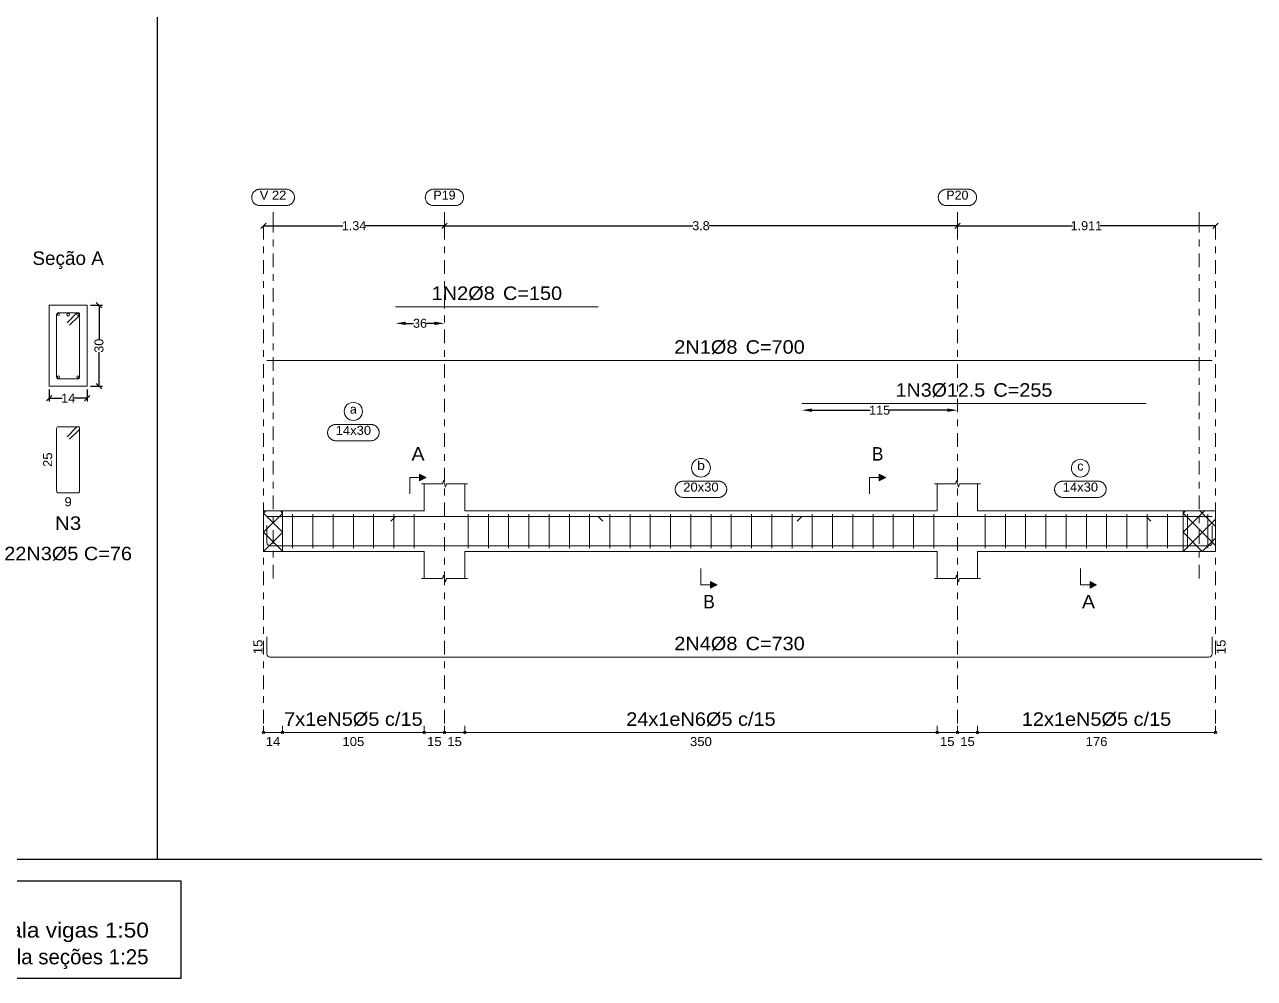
# Model space of a CAD drawing. Header units: centimetres. Extents: x 3194 to 3278, y -951 to -517.
# Drawn here: x 3237.78 to 3256, y -563.27 to -549.13 of the extents above; entities that cross this region are included whole.
import ezdxf
from ezdxf.enums import TextEntityAlignment as Align

# ---------------------------------------------------------------- set-up
doc = ezdxf.new("R2010")
doc.units = ezdxf.units.CM
doc.linetypes.add('CYPE_RAYAPUNTO', pattern=[0.4125, 0.2025, -0.105, 0, -0.105])
for name, color, linetype, lineweight in [('ARM_LONGITUDINAL_Ø10', 33, 'Continuous', 9), ('ARM_LONGITUDINAL_Ø12_5', 34, 'Continuous', 9), ('ARM_LONGITUDINAL_Ø8', 32, 'Continuous', 9), ('ARM_TRANSVERSAL_Ø5', 120, 'Continuous', 9), ('ELE_ARM_TRANS_TXT_EST', 7, 'Continuous', 9), ('ELE_CONT_NOS', 7, 'Continuous', 9), ('ELE_CONT_VIG_CONCRETO', 7, 'Continuous', 9), ('ELE_COT_COMPRIMENTO_PROJETADO', 8, 'Continuous', 0), ('ELE_COT_COT_ANCORAGENS', 8, 'Continuous', 0), ('ELE_COT_COT_ARM', 8, 'Continuous', 0), ('ELE_COT_COT_EST', 8, 'Continuous', 0), ('ELE_COT_COT_LIN_APOIOS', 8, 'CYPE_RAYAPUNTO', 0), ('ELE_COT_TEXTOS_ESTRIBOS', 8, 'Continuous', 0), ('ELE_REF_COT_LIN_AUX_COTA', 8, 'CYPE_RAYAPUNTO', 9), ('ELE_REF_LINHAS_MARCAS_PLANTA', 8, 'Continuous', 9), ('ELE_REF_MARCAS_PLANTA', 8, 'Continuous', 9), ('ELE_REF_REF_ESCALA', 3, 'Continuous', 9), ('ELE_REF_REF_NOME', 8, 'Continuous', 9), ('ELE_REF_REF_REFERENCIA', 8, 'Continuous', 9), ('ELE_REF_TEXTO_REF_NOME', 8, 'Continuous', 9), ('ELE_REF_TEXTO_REF_REFERENCIA', 8, 'Continuous', 9), ('POR_ARM_LONG_ARM_TEXTOS', 7, 'Continuous', 9), ('POR_ARM_LONG_TXT_COMP', 7, 'Continuous', 9), ('SEC_CONT_VIG_CONCRETO_CORTE', 7, 'Continuous', 9), ('SEC_COTAS_SEC_DIM_VIGA', 8, 'Continuous', 0), ('SEC_COTAS_TEXTOS_DETALHE_ESTRIBOS', 8, 'Continuous', 0), ('SEC_REF_TXT_NOMES', 2, 'Continuous', 9), ('SEC_REF_TXT_POSICOES_ARM_ESTRIBOS', 7, 'Continuous', 9)]:
    doc.layers.add(name, color=color, linetype=linetype, lineweight=lineweight)
doc.layers.add('COTA CYPE', color=31, linetype='Continuous')
doc.styles.add('CYPETXT', font='arial.ttf', dxfattribs={"height": 0.2})
doc.styles.add('CYPETXT_0.2', font='arial.ttf', dxfattribs={"height": 0.133333})
doc.dimstyles.new('cype_arrow', dxfattribs={"dimtxt": 0.18, "dimasz": 0.15, "dimexe": 0.05, "dimexo": 0.05, "dimgap": 0, "dimtad": 0, "dimdec": 4, "dimzin": 0, "dimdsep": 46, "dimtxsty": 'CYPETXT_0.2', "dimcen": 0.09, "dimadec": 0, "dimazin": 0, "dimtfac": 1, "dimtdec": 4, "dimtofl": 0, "dimtmove": 2, "dimatfit": 3, "dimfxl": 1, "dimtolj": 1, "dimtzin": 0, "dimarcsym": 0})
doc.dimstyles.new('cype_oblique', dxfattribs={"dimtxt": 0.18, "dimasz": 0.18, "dimexe": 0.05, "dimexo": 0.05, "dimgap": 0, "dimtad": 0, "dimdec": 4, "dimzin": 0, "dimdsep": 46, "dimtxsty": 'CYPETXT_0.2', "dimblk": 'OBLIQUE', "dimtsz": 0.04, "dimcen": 0.09, "dimadec": 0, "dimazin": 0, "dimtfac": 1, "dimtdec": 4, "dimtofl": 0, "dimtmove": 2, "dimatfit": 3, "dimfxl": 1, "dimtolj": 1, "dimtzin": 0, "dimarcsym": 0})

# ---------------------------------------------------------------- blocks, each defined once
blk = doc.blocks.new('*D1171')
at = {"layer": 'Defpoints', "color": 0, "transparency": 16777216}
for p in [(3238.143, -554.492), (3238.703, -554.492), (3238.703, -554.669)]:
    blk.add_point(p, dxfattribs=at)
at = {"layer": 'SEC_COTAS_SEC_DIM_VIGA', "color": 0, "lineweight": -2, "transparency": 16777216}
for p, q in [((3238.103, -554.709), (3238.183, -554.629)), ((3238.143, -554.542), (3238.143, -554.719)), ((3238.143, -554.669), (3238.334, -554.669)), ((3238.703, -554.669), (3238.512, -554.669)), ((3238.663, -554.709), (3238.743, -554.629)), ((3238.703, -554.542), (3238.703, -554.719))]:
    blk.add_line(p, q, dxfattribs=at)
at = {"layer": 'SEC_COTAS_SEC_DIM_VIGA', "color": 0, "transparency": 16777216, "insert": (3238.423, -554.669), "char_height": 0.1333, "attachment_point": 5, "style": 'CYPETXT_0.2'}
blk.add_mtext('\\A1;14', dxfattribs=at)
blk = doc.blocks.new('_OBLIQUE')
at = {"color": 0, "linetype": 'ByBlock'}
blk.add_line((-0.5, -0.5), (0.5, 0.5), dxfattribs=at)
blk = doc.blocks.new('*D1172')
at = {"layer": 'Defpoints', "color": 0, "transparency": 16777216}
for p in [(3238.703, -553.292), (3238.88, -553.292), (3238.703, -554.492)]:
    blk.add_point(p, dxfattribs=at)
at = {"layer": 'SEC_COTAS_SEC_DIM_VIGA', "color": 0, "lineweight": -2, "transparency": 16777216}
for p, q in [((3238.753, -553.292), (3238.93, -553.292)), ((3238.92, -553.332), (3238.84, -553.252)), ((3238.88, -553.292), (3238.88, -553.797)), ((3238.88, -554.492), (3238.88, -553.987)), ((3238.753, -554.492), (3238.93, -554.492)), ((3238.92, -554.532), (3238.84, -554.452))]:
    blk.add_line(p, q, dxfattribs=at)
at = {"layer": 'SEC_COTAS_SEC_DIM_VIGA', "color": 0, "transparency": 16777216, "insert": (3238.88, -553.892), "char_height": 0.1333, "attachment_point": 5, "rotation": 90, "style": 'CYPETXT_0.2'}
blk.add_mtext('\\A1;30', dxfattribs=at)
blk = doc.blocks.new('*D1177')
at = {"layer": 'Defpoints', "color": 0, "transparency": 16777216}
for p in [(3241.319, -552.114), (3241.319, -552.114), (3243.999, -552.114)]:
    blk.add_point(p, dxfattribs=at)
at = {"layer": 'ELE_COT_COMPRIMENTO_PROJETADO', "color": 0, "lineweight": -2, "transparency": 16777216}
for p, q in [((3241.279, -552.154), (3241.359, -552.074)), ((3241.319, -552.114), (3242.492, -552.114)), ((3243.999, -552.114), (3242.826, -552.114)), ((3243.959, -552.154), (3244.039, -552.074))]:
    blk.add_line(p, q, dxfattribs=at)
at = {"layer": 'ELE_COT_COMPRIMENTO_PROJETADO', "color": 0, "transparency": 16777216, "insert": (3242.659, -552.114), "char_height": 0.1333, "attachment_point": 5, "style": 'CYPETXT_0.2'}
blk.add_mtext('\\A1;1.34', dxfattribs=at)
blk = doc.blocks.new('*D1178')
at = {"layer": 'Defpoints', "color": 0, "transparency": 16777216}
for p in [(3243.999, -552.114), (3243.999, -552.114), (3251.599, -552.114)]:
    blk.add_point(p, dxfattribs=at)
at = {"layer": 'ELE_COT_COMPRIMENTO_PROJETADO', "color": 0, "lineweight": -2, "transparency": 16777216}
for p, q in [((3243.959, -552.154), (3244.039, -552.074)), ((3243.999, -552.114), (3247.677, -552.114)), ((3251.599, -552.114), (3247.92, -552.114)), ((3251.559, -552.154), (3251.639, -552.074))]:
    blk.add_line(p, q, dxfattribs=at)
at = {"layer": 'ELE_COT_COMPRIMENTO_PROJETADO', "color": 0, "transparency": 16777216, "insert": (3247.799, -552.114), "char_height": 0.1333, "attachment_point": 5, "style": 'CYPETXT_0.2'}
blk.add_mtext('\\A1;3.8', dxfattribs=at)
blk = doc.blocks.new('*D1179')
at = {"layer": 'Defpoints', "color": 0, "transparency": 16777216}
for p in [(3251.599, -552.114), (3251.599, -552.114), (3255.422, -552.114)]:
    blk.add_point(p, dxfattribs=at)
at = {"layer": 'ELE_COT_COMPRIMENTO_PROJETADO', "color": 0, "lineweight": -2, "transparency": 16777216}
for p, q in [((3251.559, -552.154), (3251.639, -552.074)), ((3251.599, -552.114), (3253.305, -552.114)), ((3255.422, -552.114), (3253.716, -552.114)), ((3255.382, -552.154), (3255.462, -552.074))]:
    blk.add_line(p, q, dxfattribs=at)
at = {"layer": 'ELE_COT_COMPRIMENTO_PROJETADO', "color": 0, "transparency": 16777216, "insert": (3253.51, -552.114), "char_height": 0.1333, "attachment_point": 5, "style": 'CYPETXT_0.2'}
blk.add_mtext('\\A1;1.911', dxfattribs=at)
blk = doc.blocks.new('*D1285')
at = {"layer": 'Defpoints', "color": 0, "transparency": 16777216}
for p in [(3243.275, -553.56), (3243.999, -553.56), (3243.999, -553.56)]:
    blk.add_point(p, dxfattribs=at)
at = {"layer": 'ELE_COT_COT_ARM', "color": 0, "lineweight": -2, "transparency": 16777216}
for p, q in [((3243.425, -553.56), (3243.542, -553.56)), ((3243.849, -553.56), (3243.732, -553.56))]:
    blk.add_line(p, q, dxfattribs=at)
at = {"layer": 'ELE_COT_COT_ARM', "color": 0, "transparency": 16777216}
for points in [[(3243.425, -553.535), (3243.425, -553.585), (3243.275, -553.56)], [(3243.849, -553.535), (3243.849, -553.585), (3243.999, -553.56)]]:
    blk.add_solid(points, dxfattribs=at)
at = {"layer": 'ELE_COT_COT_ARM', "color": 0, "transparency": 16777216, "insert": (3243.637, -553.56), "char_height": 0.1333, "attachment_point": 5, "style": 'CYPETXT_0.2'}
blk.add_mtext('\\A1;36', dxfattribs=at)
blk = doc.blocks.new('*D1286')
at = {"layer": 'Defpoints', "color": 0, "transparency": 16777216}
for p in [(3249.296, -554.847), (3251.599, -554.847), (3251.599, -554.847)]:
    blk.add_point(p, dxfattribs=at)
at = {"layer": 'ELE_COT_COT_ARM', "color": 0, "lineweight": -2, "transparency": 16777216}
for p, q in [((3249.446, -554.847), (3250.306, -554.847)), ((3251.449, -554.847), (3250.589, -554.847))]:
    blk.add_line(p, q, dxfattribs=at)
at = {"layer": 'ELE_COT_COT_ARM', "color": 0, "transparency": 16777216}
for points in [[(3249.446, -554.822), (3249.446, -554.872), (3249.296, -554.847)], [(3251.449, -554.822), (3251.449, -554.872), (3251.599, -554.847)]]:
    blk.add_solid(points, dxfattribs=at)
at = {"layer": 'ELE_COT_COT_ARM', "color": 0, "transparency": 16777216, "insert": (3250.447, -554.847), "char_height": 0.1333, "attachment_point": 5, "style": 'CYPETXT_0.2'}
blk.add_mtext('\\A1;115', dxfattribs=at)

msp = doc.modelspace()

# ---------------------------------------------------------------- hatches: boundary and pattern name
at = {"layer": 'ELE_REF_LINHAS_MARCAS_PLANTA'}
for points in [[(3243.63097, -555.8923), (3243.63097, -555.7963), (3243.72697, -555.8443)], [(3250.44123, -555.8923), (3250.44123, -555.7963), (3250.53723, -555.8443)], [(3247.94294, -557.3863), (3247.94294, -557.4823), (3248.03894, -557.4343)], [(3253.56514, -557.3863), (3253.56514, -557.4823), (3253.66114, -557.4343)]]:
    msp.add_hatch(color=256, dxfattribs=at).paths.add_polyline_path(points)

# ---------------------------------------------------------------- linework, layer by layer
for p, q in [((3239.74411, -547.32557), (3239.74411, -561.49914)), ((3196.8194, -561.49914), (3259.9194, -561.49914))]:
    msp.add_line(p, q)
at = {"layer": 'ARM_LONGITUDINAL_Ø10'}
msp.add_circle((3238.4226, -553.43198), 0.02, dxfattribs=at)
at = {"layer": 'ARM_LONGITUDINAL_Ø12_5'}
for p, q in [((3249.29552, -556.4213), (3249.22481, -556.49201)), ((3254.39552, -556.4213), (3254.46623, -556.49201))]:
    msp.add_line(p, q, dxfattribs=at)
for points in [[(3249.29552, -554.74691), (3254.39552, -554.74691)], [(3249.29552, -556.4213), (3254.39552, -556.4213)]]:
    msp.add_lwpolyline(points, dxfattribs=at)
at = {"layer": 'ARM_LONGITUDINAL_Ø8'}
for p, q in [((3243.27499, -556.4213), (3243.20428, -556.49201)), ((3246.27499, -556.4213), (3246.3457, -556.49201))]:
    msp.add_line(p, q, dxfattribs=at)
for points in [[(3243.27499, -553.31365), (3246.27499, -553.31365)], [(3255.37171, -554.10989), (3241.36894, -554.10989)], [(3255.37171, -556.4213), (3241.36894, -556.4213)], [(3243.27499, -556.4213), (3246.27499, -556.4213)], [(3255.37171, -556.5573), (3255.37171, -556.8093), (3255.36806, -556.82767), (3255.35765, -556.84324), (3255.34208, -556.85365), (3255.32371, -556.8573), (3241.41694, -556.8573), (3241.39857, -556.85365), (3241.383, -556.84324), (3241.37259, -556.82767), (3241.36894, -556.8093), (3241.36894, -556.5573)], [(3255.37171, -558.2043), (3255.37171, -558.4563), (3255.36806, -558.47467), (3255.35765, -558.49024), (3255.34208, -558.50065), (3255.32371, -558.5043), (3241.41694, -558.5043), (3241.39857, -558.50065), (3241.383, -558.49024), (3241.37259, -558.47467), (3241.36894, -558.4563), (3241.36894, -558.2043)]]:
    msp.add_lwpolyline(points, dxfattribs=at)
for centre in [(3238.2786, -553.42798), (3238.5666, -553.42798), (3238.2786, -554.35598), (3238.5666, -554.35598)]:
    msp.add_circle(centre, 0.016, dxfattribs=at)
at = {"layer": 'ARM_TRANSVERSAL_Ø5'}
for p, q in [((3241.74894, -556.3893), (3241.74894, -556.8893)), ((3242.04894, -556.3893), (3242.04894, -556.8893)), ((3242.34894, -556.3893), (3242.34894, -556.8893)), ((3242.64894, -556.3893), (3242.64894, -556.8893)), ((3242.94894, -556.3893), (3242.94894, -556.8893)), ((3243.24894, -556.3893), (3243.24894, -556.8893)), ((3243.54894, -556.3893), (3243.54894, -556.8893)), ((3244.34894, -556.3893), (3244.34894, -556.8893)), ((3244.64894, -556.3893), (3244.64894, -556.8893)), ((3244.94894, -556.3893), (3244.94894, -556.8893)), ((3245.24894, -556.3893), (3245.24894, -556.8893)), ((3245.54894, -556.3893), (3245.54894, -556.8893)), ((3245.84894, -556.3893), (3245.84894, -556.8893)), ((3246.14894, -556.3893), (3246.14894, -556.8893)), ((3246.44894, -556.3893), (3246.44894, -556.8893)), ((3246.74894, -556.3893), (3246.74894, -556.8893)), ((3247.04894, -556.3893), (3247.04894, -556.8893)), ((3247.34894, -556.3893), (3247.34894, -556.8893)), ((3247.64894, -556.3893), (3247.64894, -556.8893)), ((3247.94894, -556.3893), (3247.94894, -556.8893)), ((3248.24894, -556.3893), (3248.24894, -556.8893)), ((3248.54894, -556.3893), (3248.54894, -556.8893)), ((3248.84894, -556.3893), (3248.84894, -556.8893)), ((3249.14894, -556.3893), (3249.14894, -556.8893)), ((3249.44894, -556.3893), (3249.44894, -556.8893)), ((3249.74894, -556.3893), (3249.74894, -556.8893)), ((3250.04894, -556.3893), (3250.04894, -556.8893)), ((3250.34894, -556.3893), (3250.34894, -556.8893)), ((3250.64894, -556.3893), (3250.64894, -556.8893)), ((3250.94894, -556.3893), (3250.94894, -556.8893)), ((3251.24894, -556.3893), (3251.24894, -556.8893)), ((3252.01032, -556.3893), (3252.01032, -556.8893)), ((3252.31032, -556.3893), (3252.31032, -556.8893)), ((3252.61032, -556.3893), (3252.61032, -556.8893)), ((3252.91032, -556.3893), (3252.91032, -556.8893)), ((3253.21032, -556.3893), (3253.21032, -556.8893)), ((3253.51032, -556.3893), (3253.51032, -556.8893)), ((3253.81032, -556.3893), (3253.81032, -556.8893)), ((3254.11032, -556.3893), (3254.11032, -556.8893)), ((3254.41032, -556.3893), (3254.41032, -556.8893)), ((3254.71032, -556.3893), (3254.71032, -556.8893)), ((3255.01032, -556.3893), (3255.01032, -556.8893)), ((3255.31032, -556.3893), (3255.31032, -556.8893))]:
    msp.add_line(p, q, dxfattribs=at)
for points in [[(3238.44356, -553.58779), (3238.58498, -553.44637), (3238.58822, -553.44243), (3238.59062, -553.43793), (3238.5921, -553.43306), (3238.5926, -553.42798), (3238.5921, -553.42291), (3238.59062, -553.41803), (3238.58822, -553.41354), (3238.58498, -553.4096), (3238.58104, -553.40637), (3238.57655, -553.40396), (3238.57167, -553.40248), (3238.5666, -553.40198), (3238.2786, -553.40198), (3238.26865, -553.40396), (3238.26021, -553.4096), (3238.25458, -553.41803), (3238.2526, -553.42798), (3238.2526, -554.35598), (3238.25458, -554.36593), (3238.26021, -554.37437), (3238.26865, -554.38), (3238.2786, -554.38198), (3238.5666, -554.38198), (3238.57655, -554.38), (3238.58498, -554.37437), (3238.59062, -554.36593), (3238.5926, -554.35598), (3238.5926, -553.42798), (3238.5921, -553.42291), (3238.59062, -553.41803), (3238.58822, -553.41354), (3238.58498, -553.4096), (3238.58104, -553.40637), (3238.57655, -553.40396), (3238.57167, -553.40248), (3238.5666, -553.40198), (3238.56153, -553.40248), (3238.55665, -553.40396), (3238.55215, -553.40637), (3238.54821, -553.4096), (3238.40679, -553.55102)], [(3238.44356, -555.27712), (3238.58498, -555.1357), (3238.58822, -555.13176), (3238.59062, -555.12727), (3238.5921, -555.12239), (3238.5926, -555.11732), (3238.5921, -555.11224), (3238.59062, -555.10737), (3238.58822, -555.10287), (3238.58498, -555.09893), (3238.58104, -555.0957), (3238.57655, -555.0933), (3238.57167, -555.09182), (3238.5666, -555.09132), (3238.2786, -555.09132), (3238.26865, -555.0933), (3238.26021, -555.09893), (3238.25458, -555.10737), (3238.2526, -555.11732), (3238.2526, -556.04532), (3238.25458, -556.05527), (3238.26021, -556.0637), (3238.26865, -556.06934), (3238.2786, -556.07132), (3238.5666, -556.07132), (3238.57655, -556.06934), (3238.58498, -556.0637), (3238.59062, -556.05527), (3238.5926, -556.04532), (3238.5926, -555.11732), (3238.5921, -555.11224), (3238.59062, -555.10737), (3238.58822, -555.10287), (3238.58498, -555.09893), (3238.58104, -555.0957), (3238.57655, -555.0933), (3238.57167, -555.09182), (3238.5666, -555.09132), (3238.56153, -555.09182), (3238.55665, -555.0933), (3238.55215, -555.0957), (3238.54821, -555.09893), (3238.40679, -555.24035)]]:
    msp.add_lwpolyline(points, dxfattribs=at)
at = {"layer": 'COTA CYPE'}
msp.add_lwpolyline([(3236.86654, -561.8236), (3240.09294, -561.8236), (3240.09294, -563.26707), (3236.86654, -563.26707)], close=True, dxfattribs=at)
at = {"layer": 'ELE_CONT_NOS'}
for p, q in [((3243.69894, -556.3393), (3243.69894, -555.9393)), ((3244.29894, -556.3393), (3244.29894, -555.9393)), ((3251.29894, -556.3393), (3251.29894, -555.9393)), ((3251.89894, -556.3393), (3251.89894, -555.9393)), ((3241.31894, -556.3393), (3241.31894, -556.9393)), ((3255.42171, -556.3393), (3255.42171, -556.9393)), ((3243.69894, -556.9393), (3243.69894, -557.3393)), ((3244.29894, -556.9393), (3244.29894, -557.3393)), ((3251.29894, -556.9393), (3251.29894, -557.3393)), ((3251.89894, -556.9393), (3251.89894, -557.3393))]:
    msp.add_line(p, q, dxfattribs=at)
at = {"layer": 'ELE_CONT_NOS', "lineweight": 0}
for p, q in [((3241.31894, -556.37361), (3241.35325, -556.3393)), ((3241.59894, -556.65361), (3241.31894, -556.37361)), ((3241.31894, -556.65646), (3241.59894, -556.37646)), ((3241.59894, -556.37077), (3241.56747, -556.3393)), ((3254.94334, -556.65646), (3255.2605, -556.3393)), ((3254.94334, -556.37361), (3254.97765, -556.3393)), ((3255.42171, -556.85199), (3254.94334, -556.37361)), ((3254.94334, -556.9393), (3255.42171, -556.46093)), ((3255.42171, -556.56914), (3255.19187, -556.3393)), ((3241.59894, -556.93646), (3241.31894, -556.65646)), ((3241.31894, -556.9393), (3241.59894, -556.6593)), ((3255.22618, -556.9393), (3254.94334, -556.65646)), ((3255.22618, -556.9393), (3255.42171, -556.74377))]:
    msp.add_line(p, q, dxfattribs=at)
at = {"layer": 'ELE_CONT_NOS'}
for points in [[(3243.65894, -555.9393), (3243.96894, -555.9393), (3243.98394, -555.8893), (3244.01394, -555.9893), (3244.02894, -555.9393), (3244.33894, -555.9393)], [(3251.25894, -555.9393), (3251.56894, -555.9393), (3251.58394, -555.8893), (3251.61394, -555.9893), (3251.62894, -555.9393), (3251.93894, -555.9393)], [(3241.31894, -556.3393), (3241.59894, -556.3393)], [(3254.94334, -556.3393), (3255.42171, -556.3393)], [(3241.31894, -556.9393), (3241.59894, -556.9393)], [(3254.94334, -556.9393), (3255.42171, -556.9393)], [(3243.65894, -557.3393), (3243.96894, -557.3393), (3243.98394, -557.2893), (3244.01394, -557.3893), (3244.02894, -557.3393), (3244.33894, -557.3393)], [(3251.25894, -557.3393), (3251.56894, -557.3393), (3251.58394, -557.2893), (3251.61394, -557.3893), (3251.62894, -557.3393), (3251.93894, -557.3393)]]:
    msp.add_lwpolyline(points, dxfattribs=at)
at = {"layer": 'ELE_CONT_NOS', "lineweight": 0}
for points in [[(3241.31894, -556.3393), (3241.31894, -556.9393), (3241.59894, -556.9393), (3241.59894, -556.3393), (3241.31894, -556.3393)], [(3254.94334, -556.9393), (3255.42171, -556.9393), (3255.42171, -556.3393), (3254.94334, -556.3393), (3254.94334, -556.9393)]]:
    msp.add_lwpolyline(points, close=True, dxfattribs=at)
at = {"layer": 'ELE_CONT_VIG_CONCRETO'}
for p, q in [((3241.59894, -556.3393), (3243.69894, -556.3393)), ((3244.29894, -556.3393), (3251.29894, -556.3393)), ((3251.89894, -556.3393), (3254.94334, -556.3393)), ((3241.59894, -556.9393), (3243.69894, -556.9393)), ((3244.29894, -556.9393), (3251.29894, -556.9393)), ((3251.89894, -556.9393), (3254.94334, -556.9393))]:
    msp.add_line(p, q, dxfattribs=at)
at = {"layer": 'ELE_COT_COT_EST'}
for p, q in [((3241.31894, -559.6243), (3241.31894, -559.5243)), ((3241.59894, -559.6243), (3241.59894, -559.5243)), ((3243.69894, -559.6243), (3243.69894, -559.5243)), ((3243.99894, -559.6243), (3243.99894, -559.5243)), ((3244.29894, -559.6243), (3244.29894, -559.5243)), ((3251.29894, -559.6243), (3251.29894, -559.5243)), ((3251.59894, -559.6243), (3251.59894, -559.5243)), ((3251.89894, -559.6243), (3251.89894, -559.5243))]:
    msp.add_line(p, q, dxfattribs=at)
for points in [[(3241.31894, -559.6243), (3241.59894, -559.6243), (3241.59894, -559.5243)], [(3241.59894, -559.6243), (3243.69894, -559.6243), (3243.69894, -559.5243)], [(3243.69894, -559.6243), (3243.99894, -559.6243), (3243.99894, -559.5243)], [(3243.99894, -559.6243), (3244.29894, -559.6243), (3244.29894, -559.5243)], [(3244.29894, -559.6243), (3251.29894, -559.6243), (3251.29894, -559.5243)], [(3251.29894, -559.6243), (3251.59894, -559.6243), (3251.59894, -559.5243)], [(3251.59894, -559.6243), (3251.89894, -559.6243), (3251.89894, -559.5243)], [(3251.89894, -559.6243), (3255.42171, -559.6243), (3255.42171, -559.5243)]]:
    msp.add_lwpolyline(points, dxfattribs=at)
for centre in [(3241.31894, -559.6243), (3241.59894, -559.6243), (3241.59894, -559.6243), (3243.69894, -559.6243), (3243.69894, -559.6243), (3243.99894, -559.6243), (3243.99894, -559.6243), (3244.29894, -559.6243), (3244.29894, -559.6243), (3251.29894, -559.6243), (3251.29894, -559.6243), (3251.59894, -559.6243), (3251.59894, -559.6243), (3251.89894, -559.6243), (3251.89894, -559.6243), (3255.42171, -559.6243)]:
    msp.add_circle(centre, 0.02, dxfattribs=at)
at = {"layer": 'ELE_COT_COT_LIN_APOIOS'}
for p, q in [((3241.31894, -552.11365), (3241.31894, -559.6243)), ((3243.99894, -552.11365), (3243.99894, -559.6243)), ((3251.59894, -552.11365), (3251.59894, -559.6243)), ((3255.42171, -552.11365), (3255.42171, -559.6243))]:
    msp.add_line(p, q, dxfattribs=at)
at = {"layer": 'ELE_REF_COT_LIN_AUX_COTA'}
for p, q in [((3241.45894, -552.11365), (3241.45894, -551.81365)), ((3243.99894, -552.11365), (3243.99894, -551.81365)), ((3251.59894, -552.11365), (3251.59894, -551.81365)), ((3255.18253, -552.11365), (3255.18253, -551.81365)), ((3241.45894, -557.3393), (3241.45894, -552.11365)), ((3255.18253, -557.3393), (3255.18253, -552.11365))]:
    msp.add_line(p, q, dxfattribs=at)
at = {"layer": 'ELE_REF_LINHAS_MARCAS_PLANTA'}
for p, q in [((3243.48697, -555.8443), (3243.48697, -556.0843)), ((3243.48697, -555.8443), (3243.63097, -555.8443)), ((3250.29723, -555.8443), (3250.29723, -556.0843)), ((3250.29723, -555.8443), (3250.44123, -555.8443)), ((3247.79894, -557.4343), (3247.79894, -557.1943)), ((3253.42114, -557.4343), (3253.42114, -557.1943)), ((3247.79894, -557.4343), (3247.94294, -557.4343)), ((3253.42114, -557.4343), (3253.56514, -557.4343))]:
    msp.add_line(p, q, dxfattribs=at)
for points in [[(3243.63097, -555.8923), (3243.63097, -555.7963), (3243.72697, -555.8443)], [(3250.44123, -555.8923), (3250.44123, -555.7963), (3250.53723, -555.8443)], [(3247.94294, -557.3863), (3247.94294, -557.4823), (3248.03894, -557.4343)], [(3253.56514, -557.3863), (3253.56514, -557.4823), (3253.66114, -557.4343)]]:
    msp.add_lwpolyline(points, close=True, dxfattribs=at)
at = {"layer": 'ELE_REF_REF_NOME'}
for points in [[(3242.91094, -555.0593), (3242.91895, -555.05957), (3242.92693, -555.06037), (3242.93484, -555.0617), (3242.94264, -555.06356), (3242.9503, -555.06594), (3242.95779, -555.06882), (3242.96506, -555.0722), (3242.97209, -555.07605), (3242.97885, -555.08037), (3242.98531, -555.08512), (3242.99143, -555.0903), (3242.9972, -555.09588), (3243.00258, -555.10182), (3243.00755, -555.10812), (3243.01209, -555.11473), (3243.01617, -555.12163), (3243.01979, -555.12879), (3243.02292, -555.13617), (3243.02555, -555.14375), (3243.02767, -555.15148), (3243.02927, -555.15934), (3243.03034, -555.16729), (3243.03087, -555.17529), (3243.03087, -555.18331), (3243.03034, -555.19131), (3243.02927, -555.19926), (3243.02767, -555.20712), (3243.02555, -555.21485), (3243.02292, -555.22243), (3243.01979, -555.22981), (3243.01617, -555.23697), (3243.01209, -555.24387), (3243.00755, -555.25048), (3243.00258, -555.25678), (3242.9972, -555.26272), (3242.99143, -555.2683), (3242.98531, -555.27348), (3242.97885, -555.27823), (3242.97209, -555.28255), (3242.96506, -555.2864), (3242.95779, -555.28978), (3242.9503, -555.29266), (3242.94264, -555.29504), (3242.93484, -555.2969), (3242.92693, -555.29823), (3242.91895, -555.29903), (3242.91094, -555.2993), (3242.38694, -555.2993), (3242.37892, -555.29903), (3242.37094, -555.29823), (3242.36304, -555.2969), (3242.35523, -555.29504), (3242.34758, -555.29266), (3242.34009, -555.28978), (3242.33282, -555.2864), (3242.32578, -555.28255), (3242.31902, -555.27823), (3242.31257, -555.27348), (3242.30644, -555.2683), (3242.30068, -555.26272), (3242.2953, -555.25678), (3242.29033, -555.25048), (3242.28579, -555.24387), (3242.2817, -555.23697), (3242.27809, -555.22981), (3242.27496, -555.22243), (3242.27233, -555.21485), (3242.27021, -555.20712), (3242.26861, -555.19926), (3242.26754, -555.19131), (3242.26701, -555.18331), (3242.26701, -555.17529), (3242.26754, -555.16729), (3242.26861, -555.15934), (3242.27021, -555.15148), (3242.27233, -555.14375), (3242.27496, -555.13617), (3242.27809, -555.12879), (3242.2817, -555.12163), (3242.28579, -555.11473), (3242.29033, -555.10812), (3242.2953, -555.10182), (3242.30068, -555.09588), (3242.30644, -555.0903), (3242.31257, -555.08512), (3242.31902, -555.08037), (3242.32578, -555.07605), (3242.33282, -555.0722), (3242.34009, -555.06882), (3242.34758, -555.06594), (3242.35523, -555.06356), (3242.36304, -555.0617), (3242.37094, -555.06037), (3242.37892, -555.05957), (3242.38694, -555.0593), (3242.91094, -555.0593)], [(3248.06094, -555.8993), (3248.06895, -555.89957), (3248.07693, -555.90037), (3248.08484, -555.9017), (3248.09264, -555.90356), (3248.1003, -555.90594), (3248.10779, -555.90882), (3248.11506, -555.9122), (3248.12209, -555.91605), (3248.12885, -555.92037), (3248.13531, -555.92512), (3248.14143, -555.9303), (3248.1472, -555.93588), (3248.15258, -555.94182), (3248.15755, -555.94812), (3248.16209, -555.95473), (3248.16617, -555.96163), (3248.16979, -555.96879), (3248.17292, -555.97617), (3248.17555, -555.98375), (3248.17767, -555.99148), (3248.17927, -555.99934), (3248.18034, -556.00729), (3248.18087, -556.01529), (3248.18087, -556.02331), (3248.18034, -556.03131), (3248.17927, -556.03926), (3248.17767, -556.04712), (3248.17555, -556.05485), (3248.17292, -556.06243), (3248.16979, -556.06981), (3248.16617, -556.07697), (3248.16209, -556.08387), (3248.15755, -556.09048), (3248.15258, -556.09678), (3248.1472, -556.10272), (3248.14143, -556.1083), (3248.13531, -556.11348), (3248.12885, -556.11823), (3248.12209, -556.12255), (3248.11506, -556.1264), (3248.10779, -556.12978), (3248.1003, -556.13266), (3248.09264, -556.13504), (3248.08484, -556.1369), (3248.07693, -556.13823), (3248.06895, -556.13903), (3248.06094, -556.1393), (3247.53694, -556.1393), (3247.52892, -556.13903), (3247.52094, -556.13823), (3247.51304, -556.1369), (3247.50523, -556.13504), (3247.49758, -556.13266), (3247.49009, -556.12978), (3247.48282, -556.1264), (3247.47578, -556.12255), (3247.46902, -556.11823), (3247.46257, -556.11348), (3247.45644, -556.1083), (3247.45068, -556.10272), (3247.4453, -556.09678), (3247.44033, -556.09048), (3247.43579, -556.08387), (3247.4317, -556.07697), (3247.42809, -556.06981), (3247.42496, -556.06243), (3247.42233, -556.05485), (3247.42021, -556.04712), (3247.41861, -556.03926), (3247.41754, -556.03131), (3247.41701, -556.02331), (3247.41701, -556.01529), (3247.41754, -556.00729), (3247.41861, -555.99934), (3247.42021, -555.99148), (3247.42233, -555.98375), (3247.42496, -555.97617), (3247.42809, -555.96879), (3247.4317, -555.96163), (3247.43579, -555.95473), (3247.44033, -555.94812), (3247.4453, -555.94182), (3247.45068, -555.93588), (3247.45644, -555.9303), (3247.46257, -555.92512), (3247.46902, -555.92037), (3247.47578, -555.91605), (3247.48282, -555.9122), (3247.49009, -555.90882), (3247.49758, -555.90594), (3247.50523, -555.90356), (3247.51304, -555.9017), (3247.52094, -555.90037), (3247.52892, -555.89957), (3247.53694, -555.8993), (3248.06094, -555.8993)], [(3253.68314, -555.8993), (3253.69115, -555.89957), (3253.69913, -555.90037), (3253.70704, -555.9017), (3253.71484, -555.90356), (3253.7225, -555.90594), (3253.72999, -555.90882), (3253.73726, -555.9122), (3253.74429, -555.91605), (3253.75105, -555.92037), (3253.75751, -555.92512), (3253.76363, -555.9303), (3253.7694, -555.93588), (3253.77478, -555.94182), (3253.77975, -555.94812), (3253.78429, -555.95473), (3253.78837, -555.96163), (3253.79199, -555.96879), (3253.79512, -555.97617), (3253.79775, -555.98375), (3253.79987, -555.99148), (3253.80147, -555.99934), (3253.80254, -556.00729), (3253.80307, -556.01529), (3253.80307, -556.02331), (3253.80254, -556.03131), (3253.80147, -556.03926), (3253.79987, -556.04712), (3253.79775, -556.05485), (3253.79512, -556.06243), (3253.79199, -556.06981), (3253.78837, -556.07697), (3253.78429, -556.08387), (3253.77975, -556.09048), (3253.77478, -556.09678), (3253.7694, -556.10272), (3253.76363, -556.1083), (3253.75751, -556.11348), (3253.75105, -556.11823), (3253.74429, -556.12255), (3253.73726, -556.1264), (3253.72999, -556.12978), (3253.7225, -556.13266), (3253.71484, -556.13504), (3253.70704, -556.1369), (3253.69913, -556.13823), (3253.69115, -556.13903), (3253.68314, -556.1393), (3253.15914, -556.1393), (3253.15112, -556.13903), (3253.14314, -556.13823), (3253.13524, -556.1369), (3253.12744, -556.13504), (3253.11978, -556.13266), (3253.11229, -556.12978), (3253.10502, -556.1264), (3253.09799, -556.12255), (3253.09123, -556.11823), (3253.08477, -556.11348), (3253.07865, -556.1083), (3253.07288, -556.10272), (3253.0675, -556.09678), (3253.06253, -556.09048), (3253.05799, -556.08387), (3253.05391, -556.07697), (3253.05029, -556.06981), (3253.04716, -556.06243), (3253.04453, -556.05485), (3253.04241, -556.04712), (3253.04081, -556.03926), (3253.03974, -556.03131), (3253.03921, -556.02331), (3253.03921, -556.01529), (3253.03974, -556.00729), (3253.04081, -555.99934), (3253.04241, -555.99148), (3253.04453, -555.98375), (3253.04716, -555.97617), (3253.05029, -555.96879), (3253.05391, -555.96163), (3253.05799, -555.95473), (3253.06253, -555.94812), (3253.0675, -555.94182), (3253.07288, -555.93588), (3253.07865, -555.9303), (3253.08477, -555.92512), (3253.09123, -555.92037), (3253.09799, -555.91605), (3253.10502, -555.9122), (3253.11229, -555.90882), (3253.11978, -555.90594), (3253.12744, -555.90356), (3253.13524, -555.9017), (3253.14314, -555.90037), (3253.15112, -555.89957), (3253.15914, -555.8993), (3253.68314, -555.8993)]]:
    msp.add_lwpolyline(points, close=True, dxfattribs=at)
for centre, radius in [((3242.64894, -554.86459), 0.13471), ((3247.79894, -555.69997), 0.13933), ((3253.42114, -555.70721), 0.13209)]:
    msp.add_circle(centre, radius, dxfattribs=at)
at = {"layer": 'ELE_REF_REF_REFERENCIA'}
for points in [[(3241.65594, -551.57365), (3241.66395, -551.57392), (3241.67193, -551.57472), (3241.67984, -551.57605), (3241.68764, -551.57791), (3241.6953, -551.58029), (3241.70279, -551.58317), (3241.71006, -551.58655), (3241.71709, -551.5904), (3241.72385, -551.59472), (3241.73031, -551.59947), (3241.73643, -551.60465), (3241.7422, -551.61023), (3241.74758, -551.61617), (3241.75255, -551.62247), (3241.75709, -551.62908), (3241.76117, -551.63598), (3241.76479, -551.64314), (3241.76792, -551.65052), (3241.77055, -551.6581), (3241.77267, -551.66583), (3241.77427, -551.67369), (3241.77534, -551.68164), (3241.77587, -551.68964), (3241.77587, -551.69766), (3241.77534, -551.70566), (3241.77427, -551.71361), (3241.77267, -551.72147), (3241.77055, -551.7292), (3241.76792, -551.73678), (3241.76479, -551.74416), (3241.76117, -551.75132), (3241.75709, -551.75822), (3241.75255, -551.76483), (3241.74758, -551.77112), (3241.7422, -551.77707), (3241.73643, -551.78265), (3241.73031, -551.78783), (3241.72385, -551.79258), (3241.71709, -551.7969), (3241.71006, -551.80075), (3241.70279, -551.80413), (3241.6953, -551.80701), (3241.68764, -551.80939), (3241.67984, -551.81124), (3241.67193, -551.81258), (3241.66395, -551.81338), (3241.65594, -551.81365), (3241.26194, -551.81365), (3241.25392, -551.81338), (3241.24594, -551.81258), (3241.23804, -551.81124), (3241.23023, -551.80939), (3241.22258, -551.80701), (3241.21509, -551.80413), (3241.20782, -551.80075), (3241.20078, -551.7969), (3241.19402, -551.79258), (3241.18757, -551.78783), (3241.18144, -551.78265), (3241.17568, -551.77707), (3241.1703, -551.77112), (3241.16533, -551.76483), (3241.16079, -551.75822), (3241.1567, -551.75132), (3241.15309, -551.74416), (3241.14996, -551.73678), (3241.14733, -551.7292), (3241.14521, -551.72147), (3241.14361, -551.71361), (3241.14254, -551.70566), (3241.14201, -551.69766), (3241.14201, -551.68964), (3241.14254, -551.68164), (3241.14361, -551.67369), (3241.14521, -551.66583), (3241.14733, -551.6581), (3241.14996, -551.65052), (3241.15309, -551.64314), (3241.1567, -551.63598), (3241.16079, -551.62908), (3241.16533, -551.62247), (3241.1703, -551.61617), (3241.17568, -551.61023), (3241.18144, -551.60465), (3241.18757, -551.59947), (3241.19402, -551.59472), (3241.20078, -551.5904), (3241.20782, -551.58655), (3241.21509, -551.58317), (3241.22258, -551.58029), (3241.23023, -551.57791), (3241.23804, -551.57605), (3241.24594, -551.57472), (3241.25392, -551.57392), (3241.26194, -551.57365), (3241.65594, -551.57365)], [(3244.16294, -551.57365), (3244.17095, -551.57392), (3244.17893, -551.57472), (3244.18684, -551.57605), (3244.19464, -551.57791), (3244.2023, -551.58029), (3244.20979, -551.58317), (3244.21706, -551.58655), (3244.22409, -551.5904), (3244.23085, -551.59472), (3244.23731, -551.59947), (3244.24343, -551.60465), (3244.2492, -551.61023), (3244.25458, -551.61617), (3244.25955, -551.62247), (3244.26409, -551.62908), (3244.26817, -551.63598), (3244.27179, -551.64314), (3244.27492, -551.65052), (3244.27755, -551.6581), (3244.27967, -551.66583), (3244.28127, -551.67369), (3244.28234, -551.68164), (3244.28287, -551.68964), (3244.28287, -551.69766), (3244.28234, -551.70566), (3244.28127, -551.71361), (3244.27967, -551.72147), (3244.27755, -551.7292), (3244.27492, -551.73678), (3244.27179, -551.74416), (3244.26817, -551.75132), (3244.26409, -551.75822), (3244.25955, -551.76483), (3244.25458, -551.77112), (3244.2492, -551.77707), (3244.24343, -551.78265), (3244.23731, -551.78783), (3244.23085, -551.79258), (3244.22409, -551.7969), (3244.21706, -551.80075), (3244.20979, -551.80413), (3244.2023, -551.80701), (3244.19464, -551.80939), (3244.18684, -551.81124), (3244.17893, -551.81258), (3244.17095, -551.81338), (3244.16294, -551.81365), (3243.83494, -551.81365), (3243.82692, -551.81338), (3243.81894, -551.81258), (3243.81104, -551.81124), (3243.80323, -551.80939), (3243.79558, -551.80701), (3243.78809, -551.80413), (3243.78082, -551.80075), (3243.77378, -551.7969), (3243.76702, -551.79258), (3243.76057, -551.78783), (3243.75444, -551.78265), (3243.74868, -551.77707), (3243.7433, -551.77112), (3243.73833, -551.76483), (3243.73379, -551.75822), (3243.7297, -551.75132), (3243.72609, -551.74416), (3243.72296, -551.73678), (3243.72033, -551.7292), (3243.71821, -551.72147), (3243.71661, -551.71361), (3243.71554, -551.70566), (3243.71501, -551.69766), (3243.71501, -551.68964), (3243.71554, -551.68164), (3243.71661, -551.67369), (3243.71821, -551.66583), (3243.72033, -551.6581), (3243.72296, -551.65052), (3243.72609, -551.64314), (3243.7297, -551.63598), (3243.73379, -551.62908), (3243.73833, -551.62247), (3243.7433, -551.61617), (3243.74868, -551.61023), (3243.75444, -551.60465), (3243.76057, -551.59947), (3243.76702, -551.59472), (3243.77378, -551.5904), (3243.78082, -551.58655), (3243.78809, -551.58317), (3243.79558, -551.58029), (3243.80323, -551.57791), (3243.81104, -551.57605), (3243.81894, -551.57472), (3243.82692, -551.57392), (3243.83494, -551.57365), (3244.16294, -551.57365)], [(3251.76294, -551.57365), (3251.77095, -551.57392), (3251.77893, -551.57472), (3251.78684, -551.57605), (3251.79464, -551.57791), (3251.8023, -551.58029), (3251.80979, -551.58317), (3251.81706, -551.58655), (3251.82409, -551.5904), (3251.83085, -551.59472), (3251.83731, -551.59947), (3251.84343, -551.60465), (3251.8492, -551.61023), (3251.85458, -551.61617), (3251.85955, -551.62247), (3251.86409, -551.62908), (3251.86817, -551.63598), (3251.87179, -551.64314), (3251.87492, -551.65052), (3251.87755, -551.6581), (3251.87967, -551.66583), (3251.88127, -551.67369), (3251.88234, -551.68164), (3251.88287, -551.68964), (3251.88287, -551.69766), (3251.88234, -551.70566), (3251.88127, -551.71361), (3251.87967, -551.72147), (3251.87755, -551.7292), (3251.87492, -551.73678), (3251.87179, -551.74416), (3251.86817, -551.75132), (3251.86409, -551.75822), (3251.85955, -551.76483), (3251.85458, -551.77112), (3251.8492, -551.77707), (3251.84343, -551.78265), (3251.83731, -551.78783), (3251.83085, -551.79258), (3251.82409, -551.7969), (3251.81706, -551.80075), (3251.80979, -551.80413), (3251.8023, -551.80701), (3251.79464, -551.80939), (3251.78684, -551.81124), (3251.77893, -551.81258), (3251.77095, -551.81338), (3251.76294, -551.81365), (3251.43494, -551.81365), (3251.42692, -551.81338), (3251.41894, -551.81258), (3251.41104, -551.81124), (3251.40323, -551.80939), (3251.39558, -551.80701), (3251.38809, -551.80413), (3251.38082, -551.80075), (3251.37378, -551.7969), (3251.36702, -551.79258), (3251.36057, -551.78783), (3251.35444, -551.78265), (3251.34868, -551.77707), (3251.3433, -551.77112), (3251.33833, -551.76483), (3251.33379, -551.75822), (3251.3297, -551.75132), (3251.32609, -551.74416), (3251.32296, -551.73678), (3251.32033, -551.7292), (3251.31821, -551.72147), (3251.31661, -551.71361), (3251.31554, -551.70566), (3251.31501, -551.69766), (3251.31501, -551.68964), (3251.31554, -551.68164), (3251.31661, -551.67369), (3251.31821, -551.66583), (3251.32033, -551.6581), (3251.32296, -551.65052), (3251.32609, -551.64314), (3251.3297, -551.63598), (3251.33379, -551.62908), (3251.33833, -551.62247), (3251.3433, -551.61617), (3251.34868, -551.61023), (3251.35444, -551.60465), (3251.36057, -551.59947), (3251.36702, -551.59472), (3251.37378, -551.5904), (3251.38082, -551.58655), (3251.38809, -551.58317), (3251.39558, -551.58029), (3251.40323, -551.57791), (3251.41104, -551.57605), (3251.41894, -551.57472), (3251.42692, -551.57392), (3251.43494, -551.57365), (3251.76294, -551.57365)]]:
    msp.add_lwpolyline(points, close=True, dxfattribs=at)
at = {"layer": 'SEC_CONT_VIG_CONCRETO_CORTE'}
msp.add_lwpolyline([(3238.7026, -553.29198), (3238.1426, -553.29198), (3238.1426, -554.49198), (3238.7026, -554.49198), (3238.7026, -553.29198)], close=True, dxfattribs=at)

# ---------------------------------------------------------------- texts
at = {"layer": 'ELE_ARM_TRANS_TXT_EST', "style": 'CYPETXT'}
for s, width, p, p2 in [('7x1eN5%%c5 c/15', 1.056929, (3241.62294, -559.5243), (3243.67494, -559.5243)), ('24x1eN6%%c5 c/15', 1.055863, (3246.69194, -559.5243), (3248.90594, -559.5243)), ('12x1eN5%%c5 c/15', 1.055863, (3252.55332, -559.5243), (3254.76732, -559.5243))]:
    msp.add_text(s, height=0.2, dxfattribs=dict(at, width=width)).set_placement(p, p2, align=Align.FIT)
at = {"layer": 'ELE_COT_COT_ANCORAGENS', "style": 'CYPETXT', "width": 1.042546}
for p, p2 in [((3241.30227, -558.4623), (3241.30227, -558.2463)), ((3255.57171, -558.4623), (3255.57171, -558.2463))]:
    msp.add_text('15', height=0.133333, rotation=90, dxfattribs=at).set_placement(p, p2, align=Align.FIT)
at = {"layer": 'ELE_COT_TEXTOS_ESTRIBOS', "style": 'CYPETXT', "width": 1.042546}
for s, p, p2 in [('14', (3241.35094, -559.8243), (3241.56694, -559.8243)), ('105', (3242.48694, -559.8243), (3242.81094, -559.8243)), ('15', (3243.74094, -559.8243), (3243.95694, -559.8243)), ('15', (3244.04094, -559.8243), (3244.25694, -559.8243)), ('350', (3247.63694, -559.8243), (3247.96094, -559.8243)), ('15', (3251.34094, -559.8243), (3251.55694, -559.8243)), ('15', (3251.64094, -559.8243), (3251.85694, -559.8243)), ('176', (3253.49832, -559.8243), (3253.82232, -559.8243))]:
    msp.add_text(s, height=0.133333, dxfattribs=at).set_placement(p, p2, align=Align.FIT)
at = {"layer": 'ELE_REF_MARCAS_PLANTA', "style": 'CYPETXT'}
for s, width, p, p2 in [('A', 1.044083, (3243.50947, -555.5943), (3243.70447, -555.5943)), ('B', 0.917592, (3250.33173, -555.5943), (3250.50273, -555.5943)), ('B', 0.917592, (3247.83344, -557.7843), (3248.00444, -557.7843)), ('A', 1.044083, (3253.44364, -557.7843), (3253.63864, -557.7843))]:
    msp.add_text(s, height=0.2, dxfattribs=dict(at, width=width)).set_placement(p, p2, align=Align.FIT)
at = {"layer": 'ELE_REF_REF_ESCALA', "style": 'CYPETXT'}
for s, width, p, p2 in [('Escala vigas 1:50', 1.075389, (3236.99194, -562.66212), (3239.61835, -562.66212)), ('Escala seções 1:25', 0.971968, (3236.98707, -563.05823), (3239.61348, -563.05823))]:
    msp.add_text(s, height=0.2230494, dxfattribs=dict(at, width=width)).set_placement(p, p2, align=Align.FIT)
at = {"layer": 'ELE_REF_TEXTO_REF_NOME', "style": 'CYPETXT'}
for s, height, width, p, p2 in [('a', 0.13333, 0.984627, (3242.59794, -554.89793), (3242.69994, -554.89793)), ('14x30', 0.133333, 1.032505, (3242.38694, -555.21263), (3242.91094, -555.21263)), ('b', 0.13333, 1.139078, (3247.73994, -555.7333), (3247.85794, -555.7333)), ('c', 0.13333, 0.987832, (3253.37514, -555.74055), (3253.46714, -555.74055)), ('20x30', 0.133333, 1.032505, (3247.53694, -556.05263), (3248.06094, -556.05263)), ('14x30', 0.133333, 1.032505, (3253.15914, -556.05263), (3253.68314, -556.05263))]:
    msp.add_text(s, height=height, dxfattribs=dict(at, width=width)).set_placement(p, p2, align=Align.FIT)
at = {"layer": 'ELE_REF_TEXTO_REF_REFERENCIA', "style": 'CYPETXT'}
for s, width, p, p2 in [('V 22', 1.028253, (3241.26194, -551.72698), (3241.65594, -551.72698)), ('P19', 0.989671, (3243.83494, -551.72698), (3244.16294, -551.72698)), ('P20', 0.989671, (3251.43494, -551.72698), (3251.76294, -551.72698))]:
    msp.add_text(s, height=0.133333, dxfattribs=dict(at, width=width)).set_placement(p, p2, align=Align.FIT)
at = {"layer": 'POR_ARM_LONG_ARM_TEXTOS', "style": 'CYPETXT'}
for s, width, p, p2 in [('1N2%%c8', 1.057309, (3243.80849, -553.21365), (3244.74449, -553.21365)), ('2N1%%c8', 1.057309, (3247.40382, -554.00989), (3248.33982, -554.00989)), ('1N3%%c12.5', 1.041086, (3250.68402, -554.64691), (3252.01002, -554.64691)), ('2N4%%c8', 1.057309, (3247.40382, -558.4043), (3248.33982, -558.4043))]:
    msp.add_text(s, height=0.2, dxfattribs=dict(at, width=width)).set_placement(p, p2, align=Align.FIT)
at = {"layer": 'POR_ARM_LONG_TXT_COMP', "style": 'CYPETXT', "width": 1.053117}
for s, p, p2 in [(' C=150', (3244.78449, -553.21365), (3245.74149, -553.21365)), (' C=700', (3248.37982, -554.00989), (3249.33682, -554.00989)), (' C=255', (3252.05002, -554.64691), (3253.00702, -554.64691)), (' C=730', (3248.37982, -558.4043), (3249.33682, -558.4043))]:
    msp.add_text(s, height=0.2, dxfattribs=at).set_placement(p, p2, align=Align.FIT)
at = {"layer": 'SEC_COTAS_TEXTOS_DETALHE_ESTRIBOS', "style": 'CYPETXT', "width": 1.042546}
msp.add_text('25', height=0.133333, rotation=90, dxfattribs=at).set_placement((3238.18593, -555.68932), (3238.18593, -555.47332), align=Align.FIT)
msp.add_text('9', height=0.13333, dxfattribs=at).set_placement((3238.3686, -556.27132), (3238.4766, -556.27132), align=Align.FIT)
at = {"layer": 'SEC_REF_TXT_NOMES', "style": 'CYPETXT', "width": 1.002256}
msp.add_text('Seção A', height=0.2, dxfattribs=at).set_placement((3237.8931, -552.69398), (3238.9521, -552.69398), align=Align.FIT)
at = {"layer": 'SEC_REF_TXT_POSICOES_ARM_ESTRIBOS', "style": 'CYPETXT'}
for s, width, p, p2 in [('N3', 1.083541, (3238.2291, -556.62132), (3238.6161, -556.62132)), ('22N3%%c5 C=76', 1.055186, (3237.4761, -557.07132), (3239.3691, -557.07132))]:
    msp.add_text(s, height=0.2, dxfattribs=dict(at, width=width)).set_placement(p, p2, align=Align.FIT)

# ---------------------------------------------------------------- dimensions: what is measured, and where the dimension line sits
at = {"layer": 'ELE_COT_COMPRIMENTO_PROJETADO'}
for p1, p2, text, picture, middle in [((3243.99894, -552.11365), (3241.31894, -552.11365), '1.34', '*D1177', (3242.65894, -552.11365)), ((3251.59894, -552.11365), (3243.99894, -552.11365), '3.8', '*D1178', (3247.79894, -552.11365)), ((3255.42171, -552.11365), (3251.59894, -552.11365), '1.911', '*D1179', (3253.51032, -552.11365))]:
    dim = msp.add_aligned_dim(p1=p1, p2=p2, distance=0, text=text, dimstyle='cype_oblique', override={"dimexe": 0, "dimexo": 0}, dxfattribs=at)
    dim.commit()
    dim.dimension.update_dxf_attribs({"geometry": picture, "text_midpoint": middle})
at = {"layer": 'ELE_COT_COT_ARM'}
for p1, p2, text, picture, middle in [((3243.27499, -553.55965), (3243.99894, -553.55965), '36', '*D1285', (3243.63697, -553.55965)), ((3249.29552, -554.84691), (3251.59894, -554.84691), '115', '*D1286', (3250.44723, -554.84691))]:
    dim = msp.add_aligned_dim(p1=p1, p2=p2, distance=0, text=text, dimstyle='cype_arrow', override={"dimexe": 0, "dimexo": 0}, dxfattribs=at)
    dim.commit()
    dim.dimension.update_dxf_attribs({"geometry": picture, "text_midpoint": middle})
at = {"layer": 'SEC_COTAS_SEC_DIM_VIGA'}
for p1, p2, text, picture, middle in [((3238.7026, -554.49198), (3238.7026, -553.29198), '30', '*D1172', (3238.87993, -553.89198)), ((3238.1426, -554.49198), (3238.7026, -554.49198), '14', '*D1171', (3238.4226, -554.66932))]:
    dim = msp.add_aligned_dim(p1=p1, p2=p2, distance=-0.17733, text=text, dimstyle='cype_oblique', dxfattribs=at)
    dim.commit()
    dim.dimension.update_dxf_attribs({"geometry": picture, "text_midpoint": middle})

doc.saveas('drawing.dxf')
